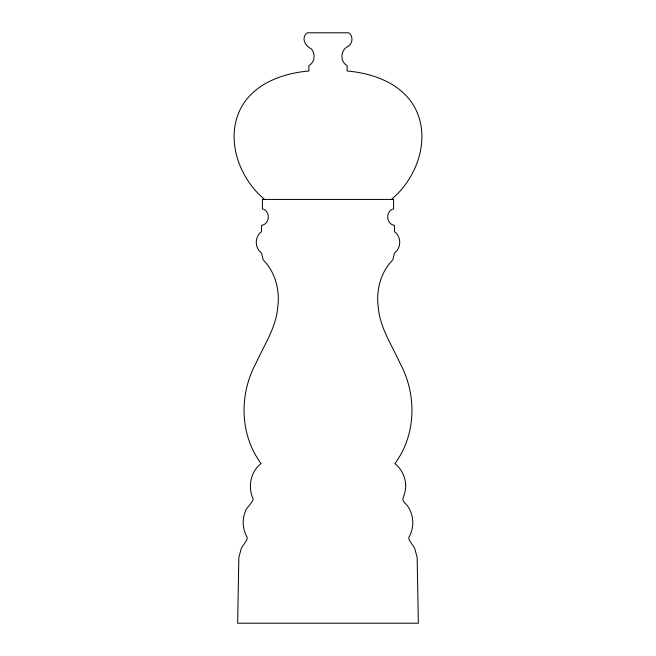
<?xml version="1.0" encoding="UTF-8"?>
<svg xmlns="http://www.w3.org/2000/svg" width="656" height="656" viewBox="0 0 656 656"><rect width="100%" height="100%" fill="white"/><g stroke="black" fill="none" stroke-linecap="round" stroke-linejoin="round"><path stroke-width="0.98" d="M391.378 199.44C417.175 178.129 431.304 138.457 414.781 107.502C401.595 83.386 373.1 73.226 347.131 71.004L347.131 65.633C340.234 61.926 340.374 51.389 346.589 47.142C352.543 45.108 354.002 36.424 348.738 32.8L307.262 32.8C300.686 37.671 305.171 46.109 311.247 48.806C315.708 53.669 314.88 62.361 308.869 65.633L308.869 71.004C282.9 73.226 254.405 83.386 241.219 107.502C224.696 138.457 238.825 178.129 264.622 199.44M405.629 483.956C406.13 489.261 404.375 494.271 402.792 499.208C403.128 502.34 406.408 504.054 407.958 506.563C414.149 515.739 414.354 528.178 408.696 537.666L409.352 540.265L414.592 548.145L417.142 557.264L418.348 623.2L237.652 623.2L238.858 557.264L241.408 548.145L246.648 540.265L247.304 537.666C242.818 529.974 241.908 520.454 245.098 512.115C246.336 506.908 251.888 504.136 253.208 499.208C247.689 487.211 250.379 471.803 261.096 463.562C239.645 434.69 239.03 394.436 255.963 363.276C264.122 344.982 276.053 327.803 277.742 307.279C280.03 290.231 275.389 272.158 263.113 259.751L261.564 253.044C254.512 248.042 254.512 236.636 261.564 231.625L261.564 225.393C270.034 224.098 270.707 210.994 262.416 208.838L262.416 199.44L393.584 199.44L393.584 208.838C385.293 210.994 385.966 224.098 394.436 225.393L394.436 231.625C401.488 236.636 401.488 248.042 394.436 253.044L392.887 259.751C380.611 272.158 375.97 290.231 378.258 307.279C379.947 327.803 391.878 344.982 400.037 363.276C416.97 394.436 416.355 434.69 394.904 463.562C401.078 468.54 405.023 476.043 405.629 483.956"/></g></svg>
